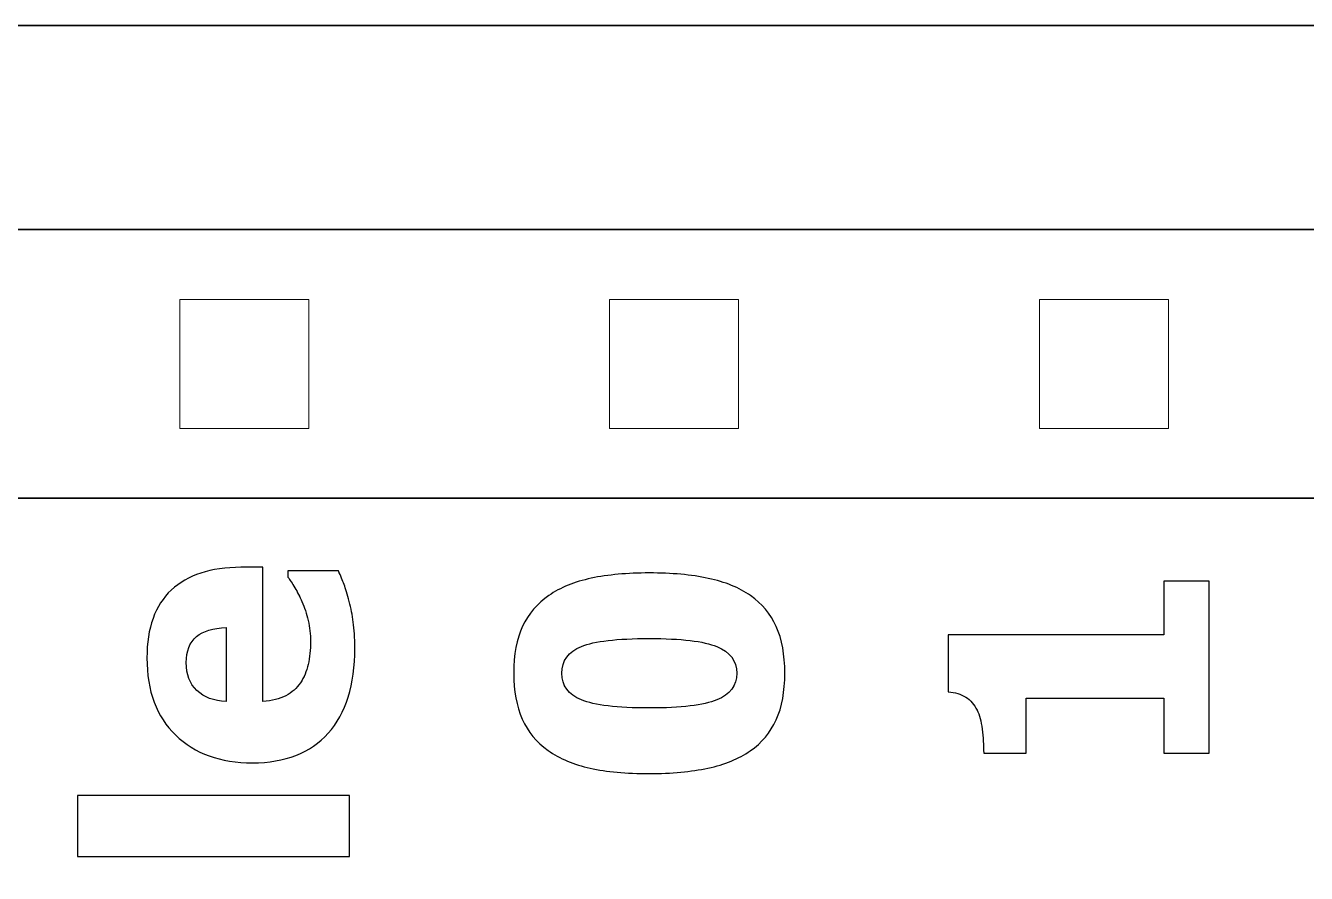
# Model space of a CAD drawing. Header units: centimetres. Extents: x -64.7 to 31.2, y -38.5 to 7.
# Drawn here: x -3.646 to -2.889, y 6.449 to 6.95 of the extents above; entities that cross this region are included whole.
import ezdxf

# ---------------------------------------------------------------- set-up
doc = ezdxf.new("R2010")
doc.units = ezdxf.units.CM
doc.header["$MEASUREMENT"] = 0
doc.layers.add('Layer 1', color=7, linetype='Continuous')

msp = doc.modelspace()

# ---------------------------------------------------------------- linework, layer by layer
at = {"layer": 'Layer 1', "color": 114, "lineweight": 35}
msp.add_open_spline([(-5.5, 6.95), (-5.5, 6.95), (2.5, 6.95), (2.5, 6.95), (2.5, 6.95), (2.5, 6.95), (2.5, 3.35), (2.5, 3.35), (2.5, 3.35), (2.5, 3.35), (-5.5, 3.35), (-5.5, 3.35), (-5.5, 3.35), (-5.5, 3.35), (-5.5, 6.95), (-5.5, 6.95)], degree=3, knots=[0, 0, 0, 0, 0.25, 0.25, 0.25, 0.25, 0.5, 0.5, 0.5, 0.5, 0.75, 0.75, 0.75, 0.75, 1, 1, 1, 1], dxfattribs=at)
at = {"layer": 'Layer 1', "color": 250, "lineweight": 35}
msp.add_open_spline([(-4.86637, 6.67063), (-4.86637, 6.67063), (-0.89762, 6.67063), (-0.89762, 6.67063), (-0.89762, 6.67063), (-0.89762, 6.67063), (-0.89762, 6.82938), (-0.89762, 6.82938), (-0.89762, 6.82938), (-0.89762, 6.82938), (-4.86637, 6.82938), (-4.86637, 6.82938), (-4.86637, 6.82938), (-4.86637, 6.82938), (-4.86637, 6.67063), (-4.86637, 6.67063)], degree=3, knots=[0, 0, 0, 0, 0.25, 0.25, 0.25, 0.25, 0.5, 0.5, 0.5, 0.5, 0.75, 0.75, 0.75, 0.75, 1, 1, 1, 1], dxfattribs=at)
at = {"layer": 'Layer 1', "color": 2, "lineweight": 9}
for points in [[(-3.55509, 6.71191), (-3.55509, 6.71191), (-3.47889, 6.71191), (-3.47889, 6.71191), (-3.47889, 6.71191), (-3.47889, 6.71191), (-3.47889, 6.78811), (-3.47889, 6.78811), (-3.47889, 6.78811), (-3.47889, 6.78811), (-3.55509, 6.78811), (-3.55509, 6.78811), (-3.55509, 6.78811), (-3.55509, 6.78811), (-3.55509, 6.71191), (-3.55509, 6.71191)], [(-3.30109, 6.71191), (-3.30109, 6.71191), (-3.22489, 6.71191), (-3.22489, 6.71191), (-3.22489, 6.71191), (-3.22489, 6.71191), (-3.22489, 6.78811), (-3.22489, 6.78811), (-3.22489, 6.78811), (-3.22489, 6.78811), (-3.30109, 6.78811), (-3.30109, 6.78811), (-3.30109, 6.78811), (-3.30109, 6.78811), (-3.30109, 6.71191), (-3.30109, 6.71191)], [(-3.04709, 6.71191), (-3.04709, 6.71191), (-2.97089, 6.71191), (-2.97089, 6.71191), (-2.97089, 6.71191), (-2.97089, 6.71191), (-2.97089, 6.78811), (-2.97089, 6.78811), (-2.97089, 6.78811), (-2.97089, 6.78811), (-3.04709, 6.78811), (-3.04709, 6.78811), (-3.04709, 6.78811), (-3.04709, 6.78811), (-3.04709, 6.71191), (-3.04709, 6.71191)]]:
    msp.add_open_spline(points, degree=3, knots=[0, 0, 0, 0, 0.25, 0.25, 0.25, 0.25, 0.5, 0.5, 0.5, 0.5, 0.75, 0.75, 0.75, 0.75, 1, 1, 1, 1], dxfattribs=at)
at = {"layer": 'Layer 1', "color": 7}
for points, knots in [([(-3.45168, 6.58209), (-3.45168, 6.56019), (-3.4569, 6.54339), (-3.46737, 6.53172), (-3.46737, 6.53172), (-3.47785, 6.52004), (-3.49277, 6.51418), (-3.51214, 6.51418), (-3.51214, 6.51418), (-3.53109, 6.51418), (-3.54622, 6.51962), (-3.55751, 6.53052), (-3.55751, 6.53052), (-3.56883, 6.54142), (-3.57448, 6.55662), (-3.57448, 6.5762), (-3.57448, 6.5762), (-3.57448, 6.59398), (-3.56968, 6.60735), (-3.56012, 6.61631), (-3.56012, 6.61631), (-3.55053, 6.62527), (-3.5368, 6.62975), (-3.51895, 6.62975), (-3.51895, 6.62975), (-3.51895, 6.62975), (-3.50593, 6.62975), (-3.50593, 6.62975), (-3.50593, 6.62975), (-3.50593, 6.62975), (-3.50593, 6.55045), (-3.50593, 6.55045), (-3.50593, 6.55045), (-3.50057, 6.5508), (-3.49606, 6.55193), (-3.49246, 6.55387), (-3.49246, 6.55387), (-3.48882, 6.55578), (-3.48597, 6.55835), (-3.48381, 6.56153), (-3.48381, 6.56153), (-3.48166, 6.5646), (-3.48015, 6.56823), (-3.47923, 6.57236), (-3.47923, 6.57236), (-3.47828, 6.57648), (-3.47782, 6.581), (-3.47782, 6.5859), (-3.47782, 6.5859), (-3.47782, 6.5901), (-3.47828, 6.59426), (-3.47923, 6.59832), (-3.47923, 6.59832), (-3.48015, 6.60238), (-3.48138, 6.60612), (-3.4829, 6.60947), (-3.4829, 6.60947), (-3.4842, 6.61243), (-3.48561, 6.61518), (-3.48713, 6.61769), (-3.48713, 6.61769), (-3.48865, 6.62023), (-3.48999, 6.62228), (-3.49115, 6.62386), (-3.49115, 6.62386), (-3.49115, 6.62386), (-3.49115, 6.62767), (-3.49115, 6.62767), (-3.49115, 6.62767), (-3.49115, 6.62767), (-3.46127, 6.62767), (-3.46127, 6.62767), (-3.46127, 6.62767), (-3.46011, 6.62471), (-3.45901, 6.62199), (-3.45803, 6.61956), (-3.45803, 6.61956), (-3.45704, 6.61712), (-3.45601, 6.61374), (-3.45499, 6.60947), (-3.45499, 6.60947), (-3.45393, 6.60555), (-3.45312, 6.6015), (-3.45256, 6.59733), (-3.45256, 6.59733), (-3.45196, 6.59317), (-3.45168, 6.58809), (-3.45168, 6.58209)], [0, 0, 0, 0, 0.045455, 0.045455, 0.045455, 0.045455, 0.090909, 0.090909, 0.090909, 0.090909, 0.136364, 0.136364, 0.136364, 0.136364, 0.181818, 0.181818, 0.181818, 0.181818, 0.227273, 0.227273, 0.227273, 0.227273, 0.272727, 0.272727, 0.272727, 0.272727, 0.318182, 0.318182, 0.318182, 0.318182, 0.363636, 0.363636, 0.363636, 0.363636, 0.409091, 0.409091, 0.409091, 0.409091, 0.454545, 0.454545, 0.454545, 0.454545, 0.5, 0.5, 0.5, 0.5, 0.545455, 0.545455, 0.545455, 0.545455, 0.590909, 0.590909, 0.590909, 0.590909, 0.636364, 0.636364, 0.636364, 0.636364, 0.681818, 0.681818, 0.681818, 0.681818, 0.727273, 0.727273, 0.727273, 0.727273, 0.772727, 0.772727, 0.772727, 0.772727, 0.818182, 0.818182, 0.818182, 0.818182, 0.863636, 0.863636, 0.863636, 0.863636, 0.909091, 0.909091, 0.909091, 0.909091, 0.954545, 0.954545, 0.954545, 0.954545, 1, 1, 1, 1]), ([(-3.27776, 6.62644), (-3.26446, 6.62644), (-3.25282, 6.62539), (-3.24283, 6.62323), (-3.24283, 6.62323), (-3.23285, 6.62112), (-3.22452, 6.6177), (-3.21782, 6.613), (-3.21782, 6.613), (-3.21115, 6.60835), (-3.20611, 6.60224), (-3.20269, 6.59473), (-3.20269, 6.59473), (-3.19926, 6.58721), (-3.19757, 6.57801), (-3.19757, 6.56714), (-3.19757, 6.56714), (-3.19757, 6.55631), (-3.19926, 6.54717), (-3.20269, 6.53966), (-3.20269, 6.53966), (-3.20611, 6.53215), (-3.21122, 6.52601), (-3.21803, 6.52128), (-3.21803, 6.52128), (-3.22477, 6.51659), (-3.23309, 6.51317), (-3.24301, 6.51105), (-3.24301, 6.51105), (-3.25289, 6.5089), (-3.26442, 6.50784), (-3.27765, 6.50784), (-3.27765, 6.50784), (-3.2913, 6.50784), (-3.30295, 6.5089), (-3.31261, 6.51098), (-3.31261, 6.51098), (-3.32224, 6.5131), (-3.33057, 6.51659), (-3.33752, 6.52149), (-3.33752, 6.52149), (-3.34433, 6.52629), (-3.34941, 6.5325), (-3.35276, 6.54008), (-3.35276, 6.54008), (-3.35611, 6.54763), (-3.35777, 6.55666), (-3.35777, 6.56714), (-3.35777, 6.56714), (-3.35777, 6.57822), (-3.35604, 6.58746), (-3.35255, 6.59487), (-3.35255, 6.59487), (-3.34905, 6.60228), (-3.34387, 6.60838), (-3.33699, 6.61311), (-3.33699, 6.61311), (-3.33025, 6.6178), (-3.32189, 6.62119), (-3.31198, 6.6233), (-3.31198, 6.6233), (-3.30206, 6.62539), (-3.29067, 6.62644), (-3.27776, 6.62644)], [0, 0, 0, 0, 0.0625, 0.0625, 0.0625, 0.0625, 0.125, 0.125, 0.125, 0.125, 0.1875, 0.1875, 0.1875, 0.1875, 0.25, 0.25, 0.25, 0.25, 0.3125, 0.3125, 0.3125, 0.3125, 0.375, 0.375, 0.375, 0.375, 0.4375, 0.4375, 0.4375, 0.4375, 0.5, 0.5, 0.5, 0.5, 0.5625, 0.5625, 0.5625, 0.5625, 0.625, 0.625, 0.625, 0.625, 0.6875, 0.6875, 0.6875, 0.6875, 0.75, 0.75, 0.75, 0.75, 0.8125, 0.8125, 0.8125, 0.8125, 0.875, 0.875, 0.875, 0.875, 0.9375, 0.9375, 0.9375, 0.9375, 1, 1, 1, 1]), ([(-2.94678, 6.62158), (-2.94678, 6.62158), (-2.94678, 6.5199), (-2.94678, 6.5199), (-2.94678, 6.5199), (-2.94678, 6.5199), (-2.97366, 6.5199), (-2.97366, 6.5199), (-2.97366, 6.5199), (-2.97366, 6.5199), (-2.97366, 6.55236), (-2.97366, 6.55236), (-2.97366, 6.55236), (-2.97366, 6.55236), (-3.05498, 6.55236), (-3.05498, 6.55236), (-3.05498, 6.55236), (-3.05498, 6.55236), (-3.05498, 6.5199), (-3.05498, 6.5199), (-3.05498, 6.5199), (-3.05498, 6.5199), (-3.0801, 6.5199), (-3.0801, 6.5199), (-3.0801, 6.5199), (-3.0801, 6.52467), (-3.08041, 6.52939), (-3.08101, 6.53405), (-3.08101, 6.53405), (-3.08165, 6.53874), (-3.08264, 6.54252), (-3.08401, 6.54534), (-3.08401, 6.54534), (-3.08567, 6.54862), (-3.08789, 6.5512), (-3.09068, 6.55303), (-3.09068, 6.55303), (-3.0935, 6.55486), (-3.09696, 6.55592), (-3.10109, 6.55617), (-3.10109, 6.55617), (-3.10109, 6.55617), (-3.10109, 6.58986), (-3.10109, 6.58986), (-3.10109, 6.58986), (-3.10109, 6.58986), (-2.97366, 6.58986), (-2.97366, 6.58986), (-2.97366, 6.58986), (-2.97366, 6.58986), (-2.97366, 6.62158), (-2.97366, 6.62158), (-2.97366, 6.62158), (-2.97366, 6.62158), (-2.94678, 6.62158), (-2.94678, 6.62158)], [0, 0, 0, 0, 0.071429, 0.071429, 0.071429, 0.071429, 0.142857, 0.142857, 0.142857, 0.142857, 0.214286, 0.214286, 0.214286, 0.214286, 0.285714, 0.285714, 0.285714, 0.285714, 0.357143, 0.357143, 0.357143, 0.357143, 0.428571, 0.428571, 0.428571, 0.428571, 0.5, 0.5, 0.5, 0.5, 0.571429, 0.571429, 0.571429, 0.571429, 0.642857, 0.642857, 0.642857, 0.642857, 0.714286, 0.714286, 0.714286, 0.714286, 0.785714, 0.785714, 0.785714, 0.785714, 0.857143, 0.857143, 0.857143, 0.857143, 0.928571, 0.928571, 0.928571, 0.928571, 1, 1, 1, 1]), ([(-3.52774, 6.59409), (-3.53539, 6.59388), (-3.54121, 6.59211), (-3.54523, 6.58876), (-3.54523, 6.58876), (-3.54922, 6.58541), (-3.55123, 6.58029), (-3.55123, 6.57341), (-3.55123, 6.57341), (-3.55123, 6.56636), (-3.54911, 6.56089), (-3.54492, 6.5569), (-3.54492, 6.5569), (-3.54072, 6.55295), (-3.53497, 6.55077), (-3.52774, 6.55034), (-3.52774, 6.55034), (-3.52774, 6.55034), (-3.52774, 6.59409), (-3.52774, 6.59409)], [0, 0, 0, 0, 0.2, 0.2, 0.2, 0.2, 0.4, 0.4, 0.4, 0.4, 0.6, 0.6, 0.6, 0.6, 0.8, 0.8, 0.8, 0.8, 1, 1, 1, 1]), ([(-3.27776, 6.58767), (-3.29677, 6.58767), (-3.31014, 6.58612), (-3.3178, 6.58298), (-3.3178, 6.58298), (-3.32549, 6.57984), (-3.32933, 6.57459), (-3.32933, 6.56714), (-3.32933, 6.56714), (-3.32933, 6.55977), (-3.32549, 6.55451), (-3.3178, 6.55137), (-3.3178, 6.55137), (-3.31014, 6.5482), (-3.2967, 6.54661), (-3.27758, 6.54661), (-3.27758, 6.54661), (-3.25881, 6.54661), (-3.24555, 6.5482), (-3.23772, 6.55137), (-3.23772, 6.55137), (-3.22992, 6.55451), (-3.226, 6.55977), (-3.226, 6.56714), (-3.226, 6.56714), (-3.226, 6.57451), (-3.22992, 6.57977), (-3.23772, 6.58291), (-3.23772, 6.58291), (-3.24555, 6.58609), (-3.25888, 6.58767), (-3.27776, 6.58767)], [0, 0, 0, 0, 0.125, 0.125, 0.125, 0.125, 0.25, 0.25, 0.25, 0.25, 0.375, 0.375, 0.375, 0.375, 0.5, 0.5, 0.5, 0.5, 0.625, 0.625, 0.625, 0.625, 0.75, 0.75, 0.75, 0.75, 0.875, 0.875, 0.875, 0.875, 1, 1, 1, 1]), ([(-3.45478, 6.49495), (-3.45478, 6.49495), (-3.45478, 6.45879), (-3.45478, 6.45879), (-3.45478, 6.45879), (-3.45478, 6.45879), (-3.61561, 6.45879), (-3.61561, 6.45879), (-3.61561, 6.45879), (-3.61561, 6.45879), (-3.61561, 6.49495), (-3.61561, 6.49495), (-3.61561, 6.49495), (-3.61561, 6.49495), (-3.45478, 6.49495), (-3.45478, 6.49495)], [0, 0, 0, 0, 0.25, 0.25, 0.25, 0.25, 0.5, 0.5, 0.5, 0.5, 0.75, 0.75, 0.75, 0.75, 1, 1, 1, 1])]:
    msp.add_open_spline(points, degree=3, knots=knots, dxfattribs=at)
at = {"layer": 'Layer 1', "color": 250, "lineweight": 18}
for points, knots in [([(-3.45168, 6.58209), (-3.45168, 6.56019), (-3.4569, 6.54339), (-3.46737, 6.53172), (-3.46737, 6.53172), (-3.47785, 6.52004), (-3.49277, 6.51418), (-3.51214, 6.51418), (-3.51214, 6.51418), (-3.53109, 6.51418), (-3.54622, 6.51962), (-3.55751, 6.53052), (-3.55751, 6.53052), (-3.56883, 6.54142), (-3.57448, 6.55662), (-3.57448, 6.5762), (-3.57448, 6.5762), (-3.57448, 6.59398), (-3.56968, 6.60735), (-3.56012, 6.61631), (-3.56012, 6.61631), (-3.55053, 6.62527), (-3.5368, 6.62975), (-3.51895, 6.62975), (-3.51895, 6.62975), (-3.51895, 6.62975), (-3.50593, 6.62975), (-3.50593, 6.62975), (-3.50593, 6.62975), (-3.50593, 6.62975), (-3.50593, 6.55045), (-3.50593, 6.55045), (-3.50593, 6.55045), (-3.50057, 6.5508), (-3.49606, 6.55193), (-3.49246, 6.55387), (-3.49246, 6.55387), (-3.48882, 6.55578), (-3.48597, 6.55835), (-3.48381, 6.56153), (-3.48381, 6.56153), (-3.48166, 6.5646), (-3.48015, 6.56823), (-3.47923, 6.57236), (-3.47923, 6.57236), (-3.47828, 6.57648), (-3.47782, 6.581), (-3.47782, 6.5859), (-3.47782, 6.5859), (-3.47782, 6.5901), (-3.47828, 6.59426), (-3.47923, 6.59832), (-3.47923, 6.59832), (-3.48015, 6.60238), (-3.48138, 6.60612), (-3.4829, 6.60947), (-3.4829, 6.60947), (-3.4842, 6.61243), (-3.48561, 6.61518), (-3.48713, 6.61769), (-3.48713, 6.61769), (-3.48865, 6.62023), (-3.48999, 6.62228), (-3.49115, 6.62386), (-3.49115, 6.62386), (-3.49115, 6.62386), (-3.49115, 6.62767), (-3.49115, 6.62767), (-3.49115, 6.62767), (-3.49115, 6.62767), (-3.46127, 6.62767), (-3.46127, 6.62767), (-3.46127, 6.62767), (-3.46011, 6.62471), (-3.45901, 6.62199), (-3.45803, 6.61956), (-3.45803, 6.61956), (-3.45704, 6.61712), (-3.45601, 6.61374), (-3.45499, 6.60947), (-3.45499, 6.60947), (-3.45393, 6.60555), (-3.45312, 6.6015), (-3.45256, 6.59733), (-3.45256, 6.59733), (-3.45196, 6.59317), (-3.45168, 6.58809), (-3.45168, 6.58209)], [0, 0, 0, 0, 0.045455, 0.045455, 0.045455, 0.045455, 0.090909, 0.090909, 0.090909, 0.090909, 0.136364, 0.136364, 0.136364, 0.136364, 0.181818, 0.181818, 0.181818, 0.181818, 0.227273, 0.227273, 0.227273, 0.227273, 0.272727, 0.272727, 0.272727, 0.272727, 0.318182, 0.318182, 0.318182, 0.318182, 0.363636, 0.363636, 0.363636, 0.363636, 0.409091, 0.409091, 0.409091, 0.409091, 0.454545, 0.454545, 0.454545, 0.454545, 0.5, 0.5, 0.5, 0.5, 0.545455, 0.545455, 0.545455, 0.545455, 0.590909, 0.590909, 0.590909, 0.590909, 0.636364, 0.636364, 0.636364, 0.636364, 0.681818, 0.681818, 0.681818, 0.681818, 0.727273, 0.727273, 0.727273, 0.727273, 0.772727, 0.772727, 0.772727, 0.772727, 0.818182, 0.818182, 0.818182, 0.818182, 0.863636, 0.863636, 0.863636, 0.863636, 0.909091, 0.909091, 0.909091, 0.909091, 0.954545, 0.954545, 0.954545, 0.954545, 1, 1, 1, 1]), ([(-3.27776, 6.62644), (-3.26446, 6.62644), (-3.25282, 6.62539), (-3.24283, 6.62323), (-3.24283, 6.62323), (-3.23285, 6.62112), (-3.22452, 6.6177), (-3.21782, 6.613), (-3.21782, 6.613), (-3.21115, 6.60835), (-3.20611, 6.60224), (-3.20269, 6.59473), (-3.20269, 6.59473), (-3.19926, 6.58721), (-3.19757, 6.57801), (-3.19757, 6.56714), (-3.19757, 6.56714), (-3.19757, 6.55631), (-3.19926, 6.54717), (-3.20269, 6.53966), (-3.20269, 6.53966), (-3.20611, 6.53215), (-3.21122, 6.52601), (-3.21803, 6.52128), (-3.21803, 6.52128), (-3.22477, 6.51659), (-3.23309, 6.51317), (-3.24301, 6.51105), (-3.24301, 6.51105), (-3.25289, 6.5089), (-3.26442, 6.50784), (-3.27765, 6.50784), (-3.27765, 6.50784), (-3.2913, 6.50784), (-3.30295, 6.5089), (-3.31261, 6.51098), (-3.31261, 6.51098), (-3.32224, 6.5131), (-3.33057, 6.51659), (-3.33752, 6.52149), (-3.33752, 6.52149), (-3.34433, 6.52629), (-3.34941, 6.5325), (-3.35276, 6.54008), (-3.35276, 6.54008), (-3.35611, 6.54763), (-3.35777, 6.55666), (-3.35777, 6.56714), (-3.35777, 6.56714), (-3.35777, 6.57822), (-3.35604, 6.58746), (-3.35255, 6.59487), (-3.35255, 6.59487), (-3.34905, 6.60228), (-3.34387, 6.60838), (-3.33699, 6.61311), (-3.33699, 6.61311), (-3.33025, 6.6178), (-3.32189, 6.62119), (-3.31198, 6.6233), (-3.31198, 6.6233), (-3.30206, 6.62539), (-3.29067, 6.62644), (-3.27776, 6.62644)], [0, 0, 0, 0, 0.0625, 0.0625, 0.0625, 0.0625, 0.125, 0.125, 0.125, 0.125, 0.1875, 0.1875, 0.1875, 0.1875, 0.25, 0.25, 0.25, 0.25, 0.3125, 0.3125, 0.3125, 0.3125, 0.375, 0.375, 0.375, 0.375, 0.4375, 0.4375, 0.4375, 0.4375, 0.5, 0.5, 0.5, 0.5, 0.5625, 0.5625, 0.5625, 0.5625, 0.625, 0.625, 0.625, 0.625, 0.6875, 0.6875, 0.6875, 0.6875, 0.75, 0.75, 0.75, 0.75, 0.8125, 0.8125, 0.8125, 0.8125, 0.875, 0.875, 0.875, 0.875, 0.9375, 0.9375, 0.9375, 0.9375, 1, 1, 1, 1]), ([(-2.94678, 6.62158), (-2.94678, 6.62158), (-2.94678, 6.5199), (-2.94678, 6.5199), (-2.94678, 6.5199), (-2.94678, 6.5199), (-2.97366, 6.5199), (-2.97366, 6.5199), (-2.97366, 6.5199), (-2.97366, 6.5199), (-2.97366, 6.55236), (-2.97366, 6.55236), (-2.97366, 6.55236), (-2.97366, 6.55236), (-3.05498, 6.55236), (-3.05498, 6.55236), (-3.05498, 6.55236), (-3.05498, 6.55236), (-3.05498, 6.5199), (-3.05498, 6.5199), (-3.05498, 6.5199), (-3.05498, 6.5199), (-3.0801, 6.5199), (-3.0801, 6.5199), (-3.0801, 6.5199), (-3.0801, 6.52467), (-3.08041, 6.52939), (-3.08101, 6.53405), (-3.08101, 6.53405), (-3.08165, 6.53874), (-3.08264, 6.54252), (-3.08401, 6.54534), (-3.08401, 6.54534), (-3.08567, 6.54862), (-3.08789, 6.5512), (-3.09068, 6.55303), (-3.09068, 6.55303), (-3.0935, 6.55486), (-3.09696, 6.55592), (-3.10109, 6.55617), (-3.10109, 6.55617), (-3.10109, 6.55617), (-3.10109, 6.58986), (-3.10109, 6.58986), (-3.10109, 6.58986), (-3.10109, 6.58986), (-2.97366, 6.58986), (-2.97366, 6.58986), (-2.97366, 6.58986), (-2.97366, 6.58986), (-2.97366, 6.62158), (-2.97366, 6.62158), (-2.97366, 6.62158), (-2.97366, 6.62158), (-2.94678, 6.62158), (-2.94678, 6.62158)], [0, 0, 0, 0, 0.071429, 0.071429, 0.071429, 0.071429, 0.142857, 0.142857, 0.142857, 0.142857, 0.214286, 0.214286, 0.214286, 0.214286, 0.285714, 0.285714, 0.285714, 0.285714, 0.357143, 0.357143, 0.357143, 0.357143, 0.428571, 0.428571, 0.428571, 0.428571, 0.5, 0.5, 0.5, 0.5, 0.571429, 0.571429, 0.571429, 0.571429, 0.642857, 0.642857, 0.642857, 0.642857, 0.714286, 0.714286, 0.714286, 0.714286, 0.785714, 0.785714, 0.785714, 0.785714, 0.857143, 0.857143, 0.857143, 0.857143, 0.928571, 0.928571, 0.928571, 0.928571, 1, 1, 1, 1]), ([(-3.52774, 6.59409), (-3.53539, 6.59388), (-3.54121, 6.59211), (-3.54523, 6.58876), (-3.54523, 6.58876), (-3.54922, 6.58541), (-3.55123, 6.58029), (-3.55123, 6.57341), (-3.55123, 6.57341), (-3.55123, 6.56636), (-3.54911, 6.56089), (-3.54492, 6.5569), (-3.54492, 6.5569), (-3.54072, 6.55295), (-3.53497, 6.55077), (-3.52774, 6.55034), (-3.52774, 6.55034), (-3.52774, 6.55034), (-3.52774, 6.59409), (-3.52774, 6.59409)], [0, 0, 0, 0, 0.2, 0.2, 0.2, 0.2, 0.4, 0.4, 0.4, 0.4, 0.6, 0.6, 0.6, 0.6, 0.8, 0.8, 0.8, 0.8, 1, 1, 1, 1]), ([(-3.27776, 6.58767), (-3.29677, 6.58767), (-3.31014, 6.58612), (-3.3178, 6.58298), (-3.3178, 6.58298), (-3.32549, 6.57984), (-3.32933, 6.57459), (-3.32933, 6.56714), (-3.32933, 6.56714), (-3.32933, 6.55977), (-3.32549, 6.55451), (-3.3178, 6.55137), (-3.3178, 6.55137), (-3.31014, 6.5482), (-3.2967, 6.54661), (-3.27758, 6.54661), (-3.27758, 6.54661), (-3.25881, 6.54661), (-3.24555, 6.5482), (-3.23772, 6.55137), (-3.23772, 6.55137), (-3.22992, 6.55451), (-3.226, 6.55977), (-3.226, 6.56714), (-3.226, 6.56714), (-3.226, 6.57451), (-3.22992, 6.57977), (-3.23772, 6.58291), (-3.23772, 6.58291), (-3.24555, 6.58609), (-3.25888, 6.58767), (-3.27776, 6.58767)], [0, 0, 0, 0, 0.125, 0.125, 0.125, 0.125, 0.25, 0.25, 0.25, 0.25, 0.375, 0.375, 0.375, 0.375, 0.5, 0.5, 0.5, 0.5, 0.625, 0.625, 0.625, 0.625, 0.75, 0.75, 0.75, 0.75, 0.875, 0.875, 0.875, 0.875, 1, 1, 1, 1]), ([(-3.45478, 6.49495), (-3.45478, 6.49495), (-3.45478, 6.45879), (-3.45478, 6.45879), (-3.45478, 6.45879), (-3.45478, 6.45879), (-3.61561, 6.45879), (-3.61561, 6.45879), (-3.61561, 6.45879), (-3.61561, 6.45879), (-3.61561, 6.49495), (-3.61561, 6.49495), (-3.61561, 6.49495), (-3.61561, 6.49495), (-3.45478, 6.49495), (-3.45478, 6.49495)], [0, 0, 0, 0, 0.25, 0.25, 0.25, 0.25, 0.5, 0.5, 0.5, 0.5, 0.75, 0.75, 0.75, 0.75, 1, 1, 1, 1])]:
    msp.add_open_spline(points, degree=3, knots=knots, dxfattribs=at)

doc.saveas('drawing.dxf')
